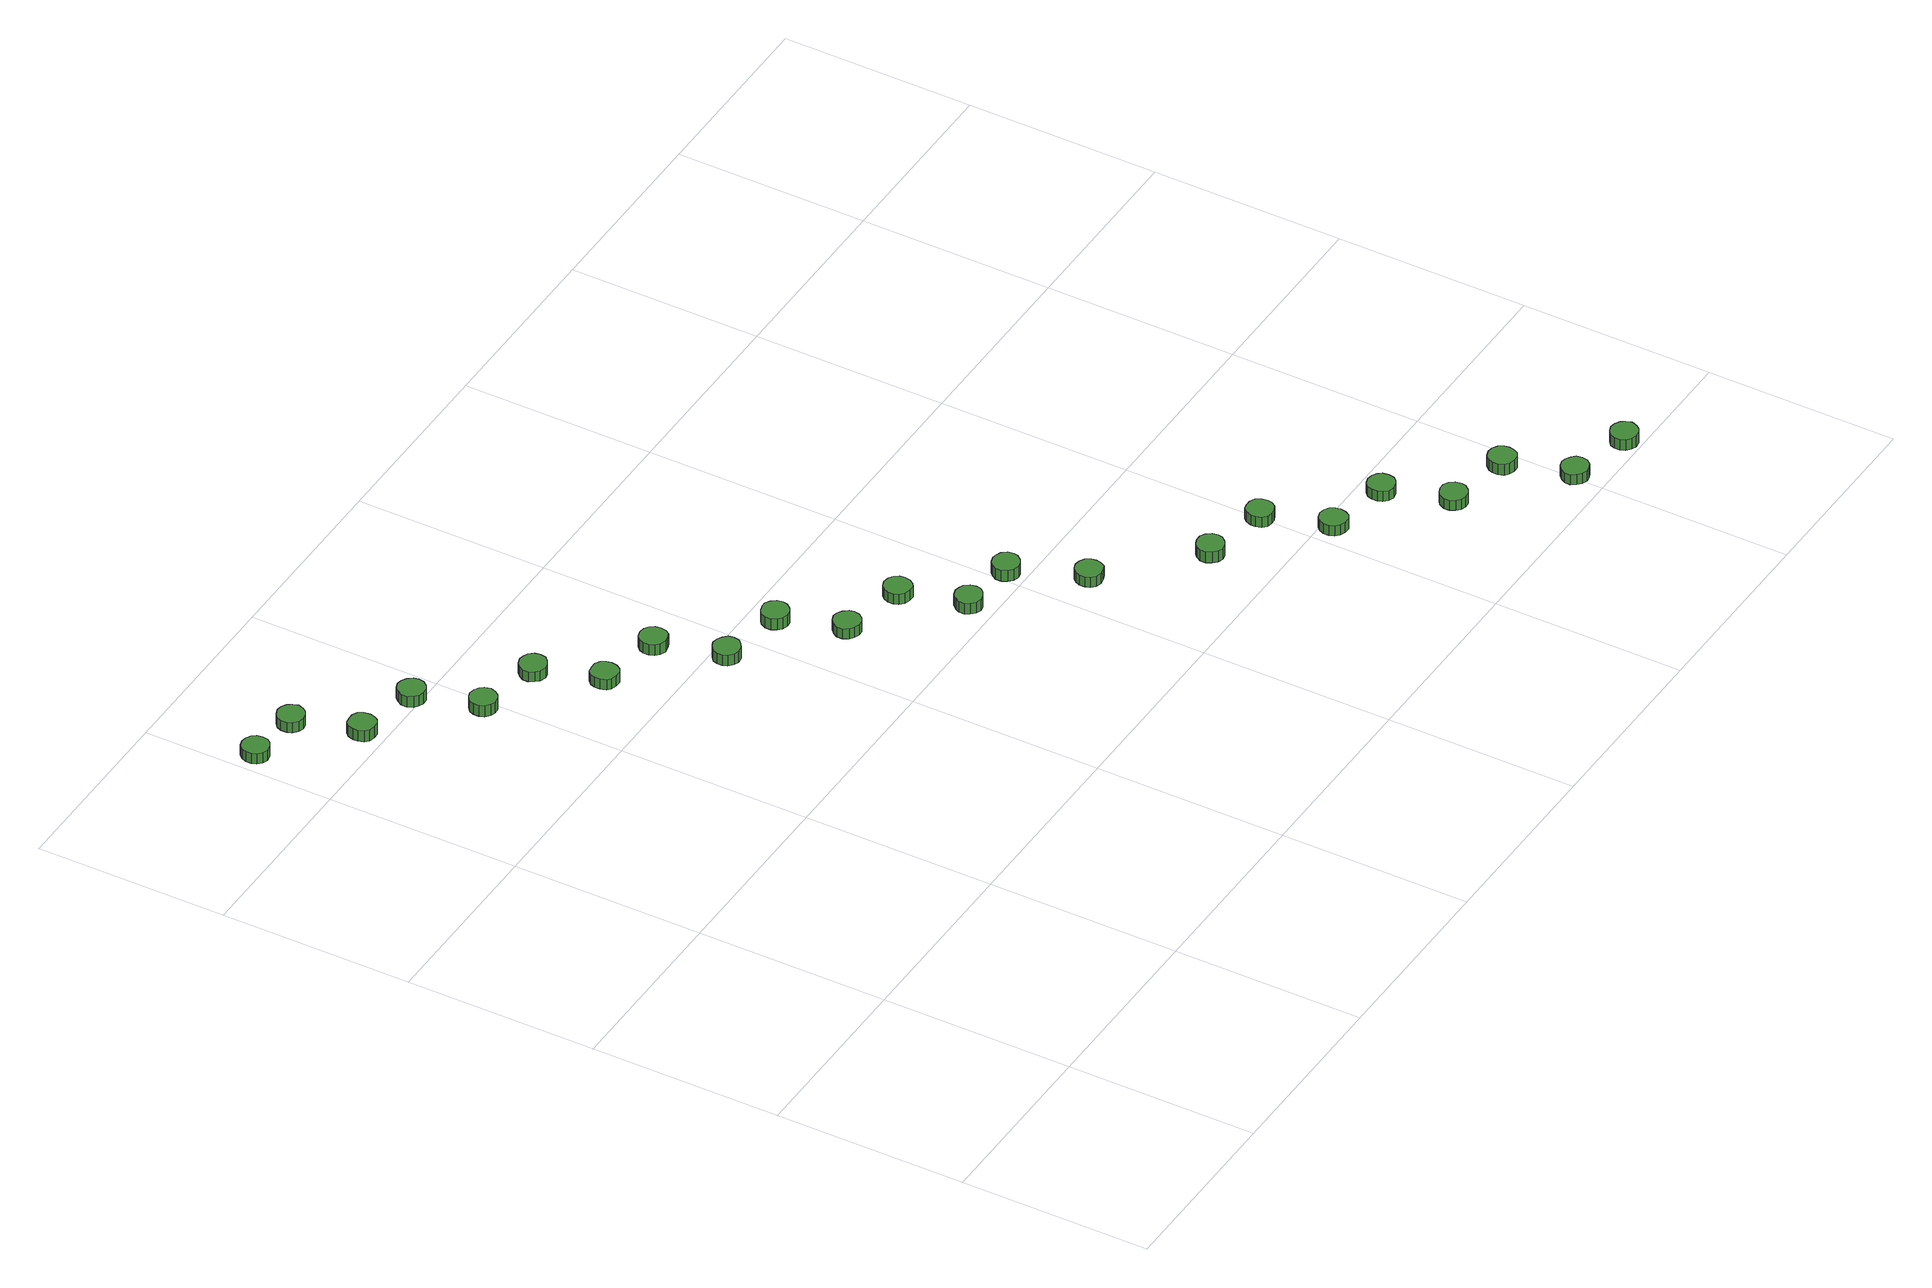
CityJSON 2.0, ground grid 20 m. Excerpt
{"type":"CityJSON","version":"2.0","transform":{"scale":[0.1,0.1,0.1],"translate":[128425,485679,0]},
"CityObjects":{
"tree1":{"type":"SolitaryVegetationObject","attributes":{"function":"something"},"geometry":[{"type":"MultiSurface","lod":"1","boundaries":[[[0,1,2,3,4,5,6,7,8,9,10,11,12,13,14]],[[15,16,17,18,19,20,21,22,23,24,25,26,27,28,29]],[[0,29,28,1]],[[1,28,27,2]],[[2,27,26,3]],[[3,26,25,4]],[[4,25,24,5]],[[5,24,23,6]],[[6,23,22,7]],[[7,22,21,8]],[[8,21,20,9]],[[9,20,19,10]],[[10,19,18,11]],[[11,18,17,12]],[[12,17,16,13]],[[13,16,15,14]],[[14,15,29,0]]]}]},
"tree2":{"type":"SolitaryVegetationObject","attributes":{"function":"something"},"geometry":[{"type":"MultiSurface","lod":"1","boundaries":[[[30,31,32,33,34,35,36,37,38,39,40,41,42,43,44]],[[45,46,47,48,49,50,51,52,53,54,55,56,57,58,59]],[[30,59,58,31]],[[31,58,57,32]],[[32,57,56,33]],[[33,56,55,34]],[[34,55,54,35]],[[35,54,53,36]],[[36,53,52,37]],[[37,52,51,38]],[[38,51,50,39]],[[39,50,49,40]],[[40,49,48,41]],[[41,48,47,42]],[[42,47,46,43]],[[43,46,45,44]],[[44,45,59,30]]]}]},
"tree3":{"type":"SolitaryVegetationObject","attributes":{"function":"something"},"geometry":[{"type":"MultiSurface","lod":"1","boundaries":[[[60,61,62,63,64,65,66,67,68,69,70,71,72,73,74]],[[75,76,77,78,79,80,81,82,83,84,85,86,87,88,89]],[[60,89,88,61]],[[61,88,87,62]],[[62,87,86,63]],[[63,86,85,64]],[[64,85,84,65]],[[65,84,83,66]],[[66,83,82,67]],[[67,82,81,68]],[[68,81,80,69]],[[69,80,79,70]],[[70,79,78,71]],[[71,78,77,72]],[[72,77,76,73]],[[73,76,75,74]],[[74,75,89,60]]]}]},
"tree4":{"type":"SolitaryVegetationObject","attributes":{"function":"something"},"geometry":[{"type":"MultiSurface","lod":"1","boundaries":[[[90,91,92,93,94,95,96,97,98,99,100,101,102,103,104]],[[105,106,107,108,109,110,111,112,113,114,115,116,117,118,119]],[[90,119,118,91]],[[91,118,117,92]],[[92,117,116,93]],[[93,116,115,94]],[[94,115,114,95]],[[95,114,113,96]],[[96,113,112,97]],[[97,112,111,98]],[[98,111,110,99]],[[99,110,109,100]],[[100,109,108,101]],[[101,108,107,102]],[[102,107,106,103]],[[103,106,105,104]],[[104,105,119,90]]]}]},
"tree5":{"type":"SolitaryVegetationObject","attributes":{"function":"something"},"geometry":[{"type":"MultiSurface","lod":"1","boundaries":[[[120,121,122,123,124,125,126,127,128,129,130,131,132,133,134]],[[135,136,137,138,139,140,141,142,143,144,145,146,147,148,149]],[[120,149,148,121]],[[121,148,147,122]],[[122,147,146,123]],[[123,146,145,124]],[[124,145,144,125]],[[125,144,143,126]],[[126,143,142,127]],[[127,142,141,128]],[[128,141,140,129]],[[129,140,139,130]],[[130,139,138,131]],[[131,138,137,132]],[[132,137,136,133]],[[133,136,135,134]],[[134,135,149,120]]]}]},
"tree6":{"type":"SolitaryVegetationObject","attributes":{"function":"something"},"geometry":[{"type":"MultiSurface","lod":"1","boundaries":[[[150,151,152,153,154,155,156,157,158,159,160,161,162,163,164]],[[165,166,167,168,169,170,171,172,173,174,175,176,177,178,179]],[[150,179,178,151]],[[151,178,177,152]],[[152,177,176,153]],[[153,176,175,154]],[[154,175,174,155]],[[155,174,173,156]],[[156,173,172,157]],[[157,172,171,158]],[[158,171,170,159]],[[159,170,169,160]],[[160,169,168,161]],[[161,168,167,162]],[[162,167,166,163]],[[163,166,165,164]],[[164,165,179,150]]]}]},
"tree7":{"type":"SolitaryVegetationObject","attributes":{"function":"something"},"geometry":[{"type":"MultiSurface","lod":"1","boundaries":[[[180,181,182,183,184,185,186,187,188,189,190,191,192,193,194]],[[195,196,197,198,199,200,201,202,203,204,205,206,207,208,209]],[[180,209,208,181]],[[181,208,207,182]],[[182,207,206,183]],[[183,206,205,184]],[[184,205,204,185]],[[185,204,203,186]],[[186,203,202,187]],[[187,202,201,188]],[[188,201,200,189]],[[189,200,199,190]],[[190,199,198,191]],[[191,198,197,192]],[[192,197,196,193]],[[193,196,195,194]],[[194,195,209,180]]]}]},
"tree8":{"type":"SolitaryVegetationObject","attributes":{"function":"something"},"geometry":[{"type":"MultiSurface","lod":"1","boundaries":[[[210,211,212,213,214,215,216,217,218,219,220,221,222,223,224]],[[225,226,227,228,229,230,231,232,233,234,235,236,237,238,239]],[[210,239,238,211]],[[211,238,237,212]],[[212,237,236,213]],[[213,236,235,214]],[[214,235,234,215]],[[215,234,233,216]],[[216,233,232,217]],[[217,232,231,218]],[[218,231,230,219]],[[219,230,229,220]],[[220,229,228,221]],[[221,228,227,222]],[[222,227,226,223]],[[223,226,225,224]],[[224,225,239,210]]]}]},
"tree9":{"type":"SolitaryVegetationObject","attributes":{"function":"something"},"geometry":[{"type":"MultiSurface","lod":"1","boundaries":[[[240,241,242,243,244,245,246,247,248,249,250,251,252,253,254]],[[255,256,257,258,259,260,261,262,263,264,265,266,267,268,269]],[[240,269,268,241]],[[241,268,267,242]],[[242,267,266,243]],[[243,266,265,244]],[[244,265,264,245]],[[245,264,263,246]],[[246,263,262,247]],[[247,262,261,248]],[[248,261,260,249]],[[249,260,259,250]],[[250,259,258,251]],[[251,258,257,252]],[[252,257,256,253]],[[253,256,255,254]],[[254,255,269,240]]]}]},
"tree10":{"type":"SolitaryVegetationObject","attributes":{"function":"something"},"geometry":[{"type":"MultiSurface","lod":"1","boundaries":[[[270,271,272,273,274,275,276,277,278,279,280,281,282,283,284]],[[285,286,287,288,289,290,291,292,293,294,295,296,297,298,299]],[[270,299,298,271]],[[271,298,297,272]],[[272,297,296,273]],[[273,296,295,274]],[[274,295,294,275]],[[275,294,293,276]],[[276,293,292,277]],[[277,292,291,278]],[[278,291,290,279]],[[279,290,289,280]],[[280,289,288,281]],[[281,288,287,282]],[[282,287,286,283]],[[283,286,285,284]],[[284,285,299,270]]]}]},
"tree11":{"type":"SolitaryVegetationObject","attributes":{"function":"something"},"geometry":[{"type":"MultiSurface","lod":"1","boundaries":[[[300,301,302,303,304,305,306,307,308,309,310,311,312,313,314]],[[315,316,317,318,319,320,321,322,323,324,325,326,327,328,329]],[[300,329,328,301]],[[301,328,327,302]],[[302,327,326,303]],[[303,326,325,304]],[[304,325,324,305]],[[305,324,323,306]],[[306,323,322,307]],[[307,322,321,308]],[[308,321,320,309]],[[309,320,319,310]],[[310,319,318,311]],[[311,318,317,312]],[[312,317,316,313]],[[313,316,315,314]],[[314,315,329,300]]]}]},
"tree12":{"type":"SolitaryVegetationObject","attributes":{"function":"something"},"geometry":[{"type":"MultiSurface","lod":"1","boundaries":[[[330,331,332,333,334,335,336,337,338,339,340,341,342,343,344]],[[345,346,347,348,349,350,351,352,353,354,355,356,357,358,359]],[[330,359,358,331]],[[331,358,357,332]],[[332,357,356,333]],[[333,356,355,334]],[[334,355,354,335]],[[335,354,353,336]],[[336,353,352,337]],[[337,352,351,338]],[[338,351,350,339]],[[339,350,349,340]],[[340,349,348,341]],[[341,348,347,342]],[[342,347,346,343]],[[343,346,345,344]],[[344,345,359,330]]]}]},
"tree13":{"type":"SolitaryVegetationObject","attributes":{"function":"something"},"geometry":[{"type":"MultiSurface","lod":"1","boundaries":[[[360,361,362,363,364,365,366,367,368,369,370,371,372,373,374]],[[375,376,377,378,379,380,381,382,383,384,385,386,387,388,389]],[[360,389,388,361]],[[361,388,387,362]],[[362,387,386,363]],[[363,386,385,364]],[[364,385,384,365]],[[365,384,383,366]],[[366,383,382,367]],[[367,382,381,368]],[[368,381,380,369]],[[369,380,379,370]],[[370,379,378,371]],[[371,378,377,372]],[[372,377,376,373]],[[373,376,375,374]],[[374,375,389,360]]]}]},
"tree14":{"type":"SolitaryVegetationObject","attributes":{"function":"something"},"geometry":[{"type":"MultiSurface","lod":"1","boundaries":[[[390,391,392,393,394,395,396,397,398,399,400,401,402,403,404]],[[405,406,407,408,409,410,411,412,413,414,415,416,417,418,419]],[[390,419,418,391]],[[391,418,417,392]],[[392,417,416,393]],[[393,416,415,394]],[[394,415,414,395]],[[395,414,413,396]],[[396,413,412,397]],[[397,412,411,398]],[[398,411,410,399]],[[399,410,409,400]],[[400,409,408,401]],[[401,408,407,402]],[[402,407,406,403]],[[403,406,405,404]],[[404,405,419,390]]]}]},
"tree15":{"type":"SolitaryVegetationObject","attributes":{"function":"something"},"geometry":[{"type":"MultiSurface","lod":"1","boundaries":[[[420,421,422,423,424,425,426,427,428,429,430,431,432,433,434]],[[435,436,437,438,439,440,441,442,443,444,445,446,447,448,449]],[[420,449,448,421]],[[421,448,447,422]],[[422,447,446,423]],[[423,446,445,424]],[[424,445,444,425]],[[425,444,443,426]],[[426,443,442,427]],[[427,442,441,428]],[[428,441,440,429]],[[429,440,439,430]],[[430,439,438,431]],[[431,438,437,432]],[[432,437,436,433]],[[433,436,435,434]],[[434,435,449,420]]]}]},
"tree16":{"type":"SolitaryVegetationObject","attributes":{"function":"something"},"geometry":[{"type":"MultiSurface","lod":"1","boundaries":[[[450,451,452,453,454,455,456,457,458,459,460,461,462,463,464]],[[465,466,467,468,469,470,471,472,473,474,475,476,477,478,479]],[[450,479,478,451]],[[451,478,477,452]],[[452,477,476,453]],[[453,476,475,454]],[[454,475,474,455]],[[455,474,473,456]],[[456,473,472,457]],[[457,472,471,458]],[[458,471,470,459]],[[459,470,469,460]],[[460,469,468,461]],[[461,468,467,462]],[[462,467,466,463]],[[463,466,465,464]],[[464,465,479,450]]]}]},
"tree17":{"type":"SolitaryVegetationObject","attributes":{"function":"something"},"geometry":[{"type":"MultiSurface","lod":"1","boundaries":[[[480,481,482,483,484,485,486,487,488,489,490,491,492,493,494]],[[495,496,497,498,499,500,501,502,503,504,505,506,507,508,509]],[[480,509,508,481]],[[481,508,507,482]],[[482,507,506,483]],[[483,506,505,484]],[[484,505,504,485]],[[485,504,503,486]],[[486,503,502,487]],[[487,502,501,488]],[[488,501,500,489]],[[489,500,499,490]],[[490,499,498,491]],[[491,498,497,492]],[[492,497,496,493]],[[493,496,495,494]],[[494,495,509,480]]]}]},
"tree18":{"type":"SolitaryVegetationObject","attributes":{"function":"something"},"geometry":[{"type":"MultiSurface","lod":"1","boundaries":[[[510,511,512,513,514,515,516,517,518,519,520,521,522,523,524]],[[525,526,527,528,529,530,531,532,533,534,535,536,537,538,539]],[[510,539,538,511]],[[511,538,537,512]],[[512,537,536,513]],[[513,536,535,514]],[[514,535,534,515]],[[515,534,533,516]],[[516,533,532,517]],[[517,532,531,518]],[[518,531,530,519]],[[519,530,529,520]],[[520,529,528,521]],[[521,528,527,522]],[[522,527,526,523]],[[523,526,525,524]],[[524,525,539,510]]]}]},
"tree19":{"type":"SolitaryVegetationObject","attributes":{"function":"something"},"geometry":[{"type":"MultiSurface","lod":"1","boundaries":[[[540,541,542,543,544,545,546,547,548,549,550,551,552,553,554]],[[555,556,557,558,559,560,561,562,563,564,565,566,567,568,569]],[[540,569,568,541]],[[541,568,567,542]],[[542,567,566,543]],[[543,566,565,544]],[[544,565,564,545]],[[545,564,563,546]],[[546,563,562,547]],[[547,562,561,548]],[[548,561,560,549]],[[549,560,559,550]],[[550,559,558,551]],[[551,558,557,552]],[[552,557,556,553]],[[553,556,555,554]],[[554,555,569,540]]]}]},
"tree20":{"type":"SolitaryVegetationObject","attributes":{"function":"something"},"geometry":[{"type":"MultiSurface","lod":"1","boundaries":[[[570,571,572,573,574,575,576,577,578,579,580,581,582,583,584]],[[585,586,587,588,589,590,591,592,593,594,595,596,597,598,599]],[[570,599,598,571]],[[571,598,597,572]],[[572,597,596,573]],[[573,596,595,574]],[[574,595,594,575]],[[575,594,593,576]],[[576,593,592,577]],[[577,592,591,578]],[[578,591,590,579]],[[579,590,589,580]],[[580,589,588,581]],[[581,588,587,582]],[[582,587,586,583]],[[583,586,585,584]],[[584,585,599,570]]]}]},
"tree21":{"type":"SolitaryVegetationObject","attributes":{"function":"something"},"geometry":[{"type":"MultiSurface","lod":"1","boundaries":[[[600,601,602,603,604,605,606,607,608,609,610,611,612,613,614]],[[615,616,617,618,619,620,621,622,623,624,625,626,627,628,629]],[[600,629,628,601]],[[601,628,627,602]],[[602,627,626,603]],[[603,626,625,604]],[[604,625,624,605]],[[605,624,623,606]],[[606,623,622,607]],[[607,622,621,608]],[[608,621,620,609]],[[609,620,619,610]],[[610,619,618,611]],[[611,618,617,612]],[[612,617,616,613]],[[613,616,615,614]],[[614,615,629,600]]]}]},
"tree22":{"type":"SolitaryVegetationObject","attributes":{"function":"something"},"geometry":[{"type":"MultiSurface","lod":"1","boundaries":[[[630,631,632,633,634,635,636,637,638,639,640,641,642,643,644]],[[645,646,647,648,649,650,651,652,653,654,655,656,657,658,659]],[[630,659,658,631]],[[631,658,657,632]],[[632,657,656,633]],[[633,656,655,634]],[[634,655,654,635]],[[635,654,653,636]],[[636,653,652,637]],[[637,652,651,638]],[[638,651,650,639]],[[639,650,649,640]],[[640,649,648,641]],[[641,648,647,642]],[[642,647,646,643]],[[643,646,645,644]],[[644,645,659,630]]]}]},
"tree23":{"type":"SolitaryVegetationObject","attributes":{"function":"something"},"geometry":[{"type":"MultiSurface","lod":"1","boundaries":[[[660,661,662,663,664,665,666,667,668,669,670,671,672,673,674]],[[675,676,677,678,679,680,681,682,683,684,685,686,687,688,689]],[[660,689,688,661]],[[661,688,687,662]],[[662,687,686,663]],[[663,686,685,664]],[[664,685,684,665]],[[665,684,683,666]],[[666,683,682,667]],[[667,682,681,668]],[[668,681,680,669]],[[669,680,679,670]],[[670,679,678,671]],[[671,678,677,672]],[[672,677,676,673]],[[673,676,675,674]],[[674,675,689,660]]]}]}
},
"vertices":[
[35,893,20],[34,899,20],[31,903,20],[26,906,20],[20,907,20],[14,905,20],[10,901,20],[8,896,20],[8,890,20],[10,885,20],[14,881,20],[20,879,20],[26,880,20],[31,883,20],[34,887,20],[34,887,8],[31,883,8],[26,880,8],[20,879,8],[14,881,8],[10,885,8],[8,890,8],[8,896,8],[10,901,8],[14,905,8],[20,907,8],[26,906,8],[31,903,8],[34,899,8],[35,893,8],
[92,887,21],[90,893,21],[87,897,21],[82,900,21],[76,901,21],[71,899,21],[66,895,21],[64,890,21],[64,884,21],[66,879,21],[71,875,21],[76,873,21],[82,874,21],[87,877,21],[90,881,21],[90,881,9],[87,877,9],[82,874,9],[76,873,9],[71,875,9],[66,879,9],[64,884,9],[64,890,9],[66,895,9],[71,899,9],[76,901,9],[82,900,9],[87,897,9],[90,893,9],[92,887,9],
[115,823,20],[114,829,20],[111,834,20],[106,837,20],[100,837,20],[94,836,20],[90,832,20],[88,826,20],[88,821,20],[90,815,20],[94,811,20],[100,810,20],[106,810,20],[111,813,20],[114,818,20],[114,818,7],[111,813,7],[106,810,7],[100,810,7],[94,811,7],[90,815,7],[88,821,7],[88,826,7],[90,832,7],[94,836,7],[100,837,7],[106,837,7],[111,834,7],[114,829,7],[115,823,7],
[182,809,21],[181,814,21],[177,819,21],[172,822,21],[166,823,21],[161,821,21],[157,817,21],[154,812,21],[154,806,21],[157,800,21],[161,797,21],[166,795,21],[172,795,21],[177,798,21],[181,803,21],[181,803,8],[177,798,8],[172,795,8],[166,795,8],[161,797,8],[157,800,8],[154,806,8],[154,812,8],[157,817,8],[161,821,8],[166,823,8],[172,822,8],[177,819,8],[181,814,8],[182,809,8],
[205,744,20],[203,750,20],[200,754,20],[195,757,20],[189,758,20],[184,756,20],[179,752,20],[177,747,20],[177,741,20],[179,736,20],[184,732,20],[189,730,20],[195,731,20],[200,734,20],[203,738,20],[203,738,7],[200,734,7],[195,731,7],[189,730,7],[184,732,7],[179,736,7],[177,741,7],[177,747,7],[179,752,7],[184,756,7],[189,758,7],[195,757,7],[200,754,7],[203,750,7],[205,744,7],
[272,729,20],[271,735,20],[267,740,20],[262,742,20],[257,743,20],[251,741,20],[247,737,20],[244,732,20],[244,726,20],[247,721,20],[251,717,20],[257,715,20],[262,716,20],[267,719,20],[271,723,20],[271,723,8],[267,719,8],[262,716,8],[257,715,8],[251,717,8],[247,721,8],[244,726,8],[244,732,8],[247,737,8],[251,741,8],[257,743,8],[262,742,8],[267,740,8],[271,735,8],[272,729,8],
[296,666,19],[295,671,19],[292,676,19],[287,679,19],[281,679,19],[275,678,19],[271,674,19],[269,669,19],[269,663,19],[271,657,19],[275,654,19],[281,652,19],[287,652,19],[292,655,19],[295,660,19],[295,660,7],[292,655,7],[287,652,7],[281,652,7],[275,654,7],[271,657,7],[269,663,7],[269,669,7],[271,674,7],[275,678,7],[281,679,7],[287,679,7],[292,676,7],[295,671,7],[296,666,7],
[362,651,21],[361,656,21],[358,661,21],[353,664,21],[347,665,21],[341,663,21],[337,659,21],[335,654,21],[335,648,21],[337,643,21],[341,639,21],[347,637,21],[353,638,21],[358,640,21],[361,645,21],[361,645,8],[358,640,8],[353,638,8],[347,637,8],[341,639,8],[337,643,8],[335,648,8],[335,654,8],[337,659,8],[341,663,8],[347,665,8],[353,664,8],[358,661,8],[361,656,8],[362,651,8],
[386,585,19],[385,591,19],[381,595,19],[376,598,19],[370,599,19],[365,597,19],[360,593,19],[358,588,19],[358,582,19],[360,577,19],[365,573,19],[370,571,19],[376,572,19],[381,575,19],[385,579,19],[385,579,6],[381,575,6],[376,572,6],[370,571,6],[365,573,6],[360,577,6],[358,582,6],[358,588,6],[360,593,6],[365,597,6],[370,599,6],[376,598,6],[381,595,6],[385,591,6],[386,585,6],
[453,571,21],[452,577,21],[448,582,21],[443,585,21],[438,585,21],[432,583,21],[428,580,21],[425,574,21],[425,568,21],[428,563,21],[432,559,21],[438,557,21],[443,558,21],[448,561,21],[452,566,21],[452,566,8],[448,561,8],[443,558,8],[438,557,8],[432,559,8],[428,563,8],[425,568,8],[425,574,8],[428,580,8],[432,583,8],[438,585,8],[443,585,8],[448,582,8],[452,577,8],[453,571,8],
[476,507,19],[475,512,19],[471,517,19],[466,520,19],[461,521,19],[455,519,19],[451,515,19],[448,510,19],[448,504,19],[451,498,19],[455,495,19],[461,493,19],[466,493,19],[471,496,19],[475,501,19],[475,501,7],[471,496,7],[466,493,7],[461,493,7],[455,495,7],[451,498,7],[448,504,7],[448,510,7],[451,515,7],[455,519,7],[461,521,7],[466,520,7],[471,517,7],[475,512,7],[476,507,7],
[543,491,20],[542,496,20],[539,501,20],[534,504,20],[528,505,20],[522,503,20],[518,499,20],[516,494,20],[516,488,20],[518,483,20],[522,479,20],[528,477,20],[534,477,20],[539,480,20],[542,485,20],[542,485,8],[539,480,8],[534,477,8],[528,477,8],[522,479,8],[518,483,8],[516,488,8],[516,494,8],[518,499,8],[522,503,8],[528,505,8],[534,504,8],[539,501,8],[542,496,8],[543,491,8],
[566,427,19],[565,433,19],[561,438,19],[556,440,19],[551,441,19],[545,439,19],[541,435,19],[538,430,19],[538,424,19],[541,419,19],[545,415,19],[551,413,19],[556,414,19],[561,417,19],[565,421,19],[565,421,6],[561,417,6],[556,414,6],[551,413,6],[545,415,6],[541,419,6],[538,424,6],[538,430,6],[541,435,6],[545,439,6],[551,441,6],[556,440,6],[561,438,6],[565,433,6],[566,427,6],
[624,420,21],[623,426,21],[619,431,21],[614,433,21],[609,434,21],[603,432,21],[599,428,21],[596,423,21],[596,417,21],[599,412,21],[603,408,21],[609,406,21],[614,407,21],[619,410,21],[623,415,21],[623,415,8],[619,410,8],[614,407,8],[609,406,8],[603,408,8],[599,412,8],[596,417,8],[596,423,8],[599,428,8],[603,432,8],[609,434,8],[614,433,8],[619,431,8],[623,426,8],[624,420,8],
[656,349,19],[655,354,19],[652,359,19],[647,362,19],[641,363,19],[635,361,19],[631,357,19],[629,352,19],[629,346,19],[631,341,19],[635,337,19],[641,335,19],[647,336,19],[652,338,19],[655,343,19],[655,343,7],[652,338,7],[647,336,7],[641,335,7],[635,337,7],[631,341,7],[629,346,7],[629,352,7],[631,357,7],[635,361,7],[641,363,7],[647,362,7],[652,359,7],[655,354,7],[656,349,7],
[746,269,19],[745,275,19],[741,280,19],[736,283,19],[730,283,19],[725,281,19],[721,278,19],[718,272,19],[718,266,19],[721,261,19],[725,257,19],[730,255,19],[736,256,19],[741,259,19],[745,264,19],[745,264,6],[741,259,6],[736,256,6],[730,255,6],[725,257,6],[721,261,6],[718,266,6],[718,272,6],[721,278,6],[725,281,6],[730,283,6],[736,283,6],[741,280,6],[745,275,6],[746,269,6],
[813,254,20],[812,260,20],[809,265,20],[803,268,20],[798,268,20],[792,267,20],[788,263,20],[786,257,20],[786,252,20],[788,246,20],[792,242,20],[798,241,20],[803,241,20],[809,244,20],[812,249,20],[812,249,8],[809,244,8],[803,241,8],[798,241,8],[792,242,8],[788,246,8],[786,252,8],[786,257,8],[788,263,8],[792,267,8],[798,268,8],[803,268,8],[809,265,8],[812,260,8],[813,254,8],
[837,189,19],[836,194,19],[833,199,19],[828,202,19],[822,203,19],[816,201,19],[812,197,19],[810,192,19],[810,186,19],[812,181,19],[816,177,19],[822,175,19],[828,175,19],[833,178,19],[836,183,19],[836,183,7],[833,178,7],[828,175,7],[822,175,7],[816,177,7],[812,181,7],[810,186,7],[810,192,7],[812,197,7],[816,201,7],[822,203,7],[828,202,7],[833,199,7],[836,194,7],[837,189,7],
[903,175,20],[902,181,20],[899,185,20],[894,188,20],[888,189,20],[882,187,20],[878,183,20],[876,178,20],[876,172,20],[878,167,20],[882,163,20],[888,161,20],[894,162,20],[899,165,20],[902,169,20],[902,169,8],[899,165,8],[894,162,8],[888,161,8],[882,163,8],[878,167,8],[876,172,8],[876,178,8],[878,183,8],[882,187,8],[888,189,8],[894,188,8],[899,185,8],[902,181,8],[903,175,8],
[927,110,19],[926,116,19],[922,121,19],[917,124,19],[911,124,19],[906,122,19],[902,119,19],[899,113,19],[899,107,19],[902,102,19],[906,98,19],[911,96,19],[917,97,19],[922,100,19],[926,105,19],[926,105,7],[922,100,7],[917,97,7],[911,96,7],[906,98,7],[902,102,7],[899,107,7],[899,113,7],[902,119,7],[906,122,7],[911,124,7],[917,124,7],[922,121,7],[926,116,7],[927,110,7],
[994,97,21],[993,102,21],[990,107,21],[985,110,21],[979,111,21],[973,109,21],[969,105,21],[967,100,21],[967,94,21],[969,88,21],[973,85,21],[979,83,21],[985,83,21],[990,86,21],[993,91,21],[993,91,8],[990,86,8],[985,83,8],[979,83,8],[973,85,8],[969,88,8],[967,94,8],[967,100,8],[969,105,8],[973,109,8],[979,111,8],[985,110,8],[990,107,8],[993,102,8],[994,97,8],
[1017,31,19],[1016,37,19],[1012,41,19],[1007,44,19],[1002,45,19],[996,43,19],[992,39,19],[989,34,19],[989,28,19],[992,23,19],[996,19,19],[1002,17,19],[1007,18,19],[1012,20,19],[1016,25,19],[1016,25,7],[1012,20,7],[1007,18,7],[1002,17,7],[996,19,7],[992,23,7],[989,28,7],[989,34,7],[992,39,7],[996,43,7],[1002,45,7],[1007,44,7],[1012,41,7],[1016,37,7],[1017,31,7],
[1084,16,21],[1082,22,21],[1079,26,21],[1074,29,21],[1068,30,21],[1063,28,21],[1058,24,21],[1056,19,21],[1056,13,21],[1058,8,21],[1063,4,21],[1068,2,21],[1074,3,21],[1079,6,21],[1082,10,21],[1082,10,8],[1079,6,8],[1074,3,8],[1068,2,8],[1063,4,8],[1058,8,8],[1056,13,8],[1056,19,8],[1058,24,8],[1063,28,8],[1068,30,8],[1074,29,8],[1079,26,8],[1082,22,8],[1084,16,8]
]}
